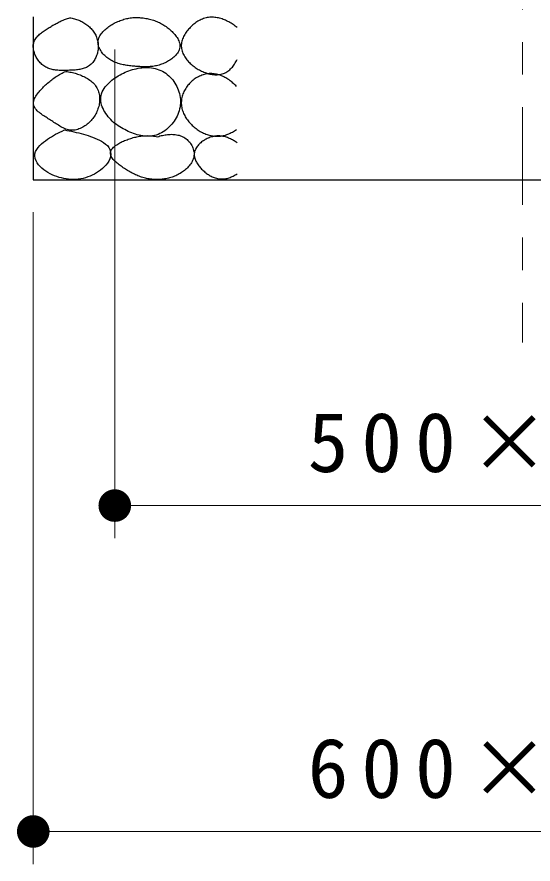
# Model space of a CAD drawing. Units: millimetres on the paper, scale 1:20. Extents: x -365 to 0, y -26 to 257.
# Drawn here: x -299.71 to -283.88, y 43.38 to 69.38 of the extents above; entities that cross this region are included whole.
import ezdxf

# ---------------------------------------------------------------- set-up
doc = ezdxf.new("R2010")
doc.units = ezdxf.units.MM
doc.linetypes.add('USER2', pattern=[6, 3, -1, 1, -1])
doc.layers.add('LY_1', color=7, linetype='Continuous', lineweight=25)
doc.styles.add('ＭＳ ゴシック', font='')
doc.styles.get('ＭＳ ゴシック').set_extended_font_data('MS Gothic')

# ---------------------------------------------------------------- blocks, each defined once
blk = doc.blocks.new('filled_dot')
at = {"color": 0, "linetype": 'Continuous', "lineweight": -2, "const_width": 1.25}
blk.add_lwpolyline([(-0.625, 0, 1), (0.625, 0, 1)], format="xyb", close=True, dxfattribs=at)

msp = doc.modelspace()

# ---------------------------------------------------------------- linework, layer by layer
at = {"layer": 'LY_1', "linetype": 'USER2', "lineweight": 13}
msp.add_line((-284.208, 198.607), (-284.208, 59.382), dxfattribs=at)
at = {"layer": 'LY_1'}
for p, q in [((-299.208, 69.382), (-299.208, 64.382)), ((-299.208, 64.382), (-269.208, 64.382))]:
    msp.add_line(p, q, dxfattribs=at)
at = {"layer": 'LY_1', "lineweight": 13}
for p, q in [((-296.708, 68.382), (-296.708, 53.382)), ((-299.208, 63.382), (-299.208, 43.382)), ((-271.708, 54.382), (-296.708, 54.382)), ((-269.208, 44.382), (-299.208, 44.382))]:
    msp.add_line(p, q, dxfattribs=at)
at = {"layer": 'LY_1'}
for points, knots in [([(-298.086, 69.352), (-298.131, 69.338), (-298.176, 69.324), (-298.221, 69.308), (-298.265, 69.291), (-298.308, 69.273), (-298.351, 69.253), (-298.394, 69.233), (-298.437, 69.212), (-298.479, 69.19), (-298.52, 69.168), (-298.562, 69.145), (-298.603, 69.121), (-298.644, 69.098), (-298.684, 69.073), (-298.725, 69.048), (-298.765, 69.024), (-298.805, 68.999), (-298.844, 68.973), (-298.884, 68.946), (-298.923, 68.919), (-298.96, 68.89), (-298.996, 68.86), (-299.033, 68.83), (-299.065, 68.795), (-299.097, 68.76), (-299.128, 68.723), (-299.151, 68.682), (-299.173, 68.642), (-299.192, 68.596), (-299.201, 68.55), (-299.21, 68.505), (-299.209, 68.456), (-299.205, 68.409), (-299.2, 68.362), (-299.188, 68.315), (-299.174, 68.271), (-299.159, 68.226), (-299.139, 68.182), (-299.117, 68.141), (-299.095, 68.099), (-299.068, 68.059), (-299.039, 68.022), (-299.01, 67.985), (-298.978, 67.95), (-298.943, 67.919), (-298.907, 67.888), (-298.868, 67.859), (-298.827, 67.837), (-298.786, 67.814), (-298.742, 67.796), (-298.697, 67.781), (-298.652, 67.767), (-298.605, 67.758), (-298.558, 67.75), (-298.512, 67.743), (-298.464, 67.74), (-298.417, 67.737), (-298.37, 67.735), (-298.323, 67.735), (-298.275, 67.735), (-298.228, 67.735), (-298.181, 67.736), (-298.133, 67.737), (-298.086, 67.738), (-298.039, 67.739), (-297.992, 67.742), (-297.944, 67.745), (-297.897, 67.748), (-297.85, 67.755), (-297.804, 67.761), (-297.756, 67.768), (-297.711, 67.78), (-297.665, 67.792), (-297.619, 67.807), (-297.577, 67.827), (-297.535, 67.848), (-297.494, 67.873), (-297.458, 67.903), (-297.422, 67.933), (-297.39, 67.97), (-297.362, 68.007), (-297.334, 68.045), (-297.31, 68.087), (-297.291, 68.13), (-297.271, 68.173), (-297.255, 68.218), (-297.243, 68.263), (-297.23, 68.309), (-297.222, 68.356), (-297.218, 68.403), (-297.214, 68.45), (-297.213, 68.498), (-297.218, 68.545), (-297.222, 68.591), (-297.231, 68.639), (-297.244, 68.684), (-297.256, 68.729), (-297.273, 68.774), (-297.294, 68.816), (-297.314, 68.859), (-297.339, 68.9), (-297.366, 68.938), (-297.394, 68.977), (-297.425, 69.013), (-297.458, 69.046), (-297.491, 69.08), (-297.528, 69.11), (-297.566, 69.138), (-297.604, 69.167), (-297.644, 69.192), (-297.685, 69.215), (-297.726, 69.238), (-297.77, 69.258), (-297.813, 69.276), (-297.857, 69.293), (-297.902, 69.309), (-297.947, 69.322), (-297.993, 69.334), (-298.039, 69.343), (-298.086, 69.352)], [0, 0, 0, 0, 1, 1, 1, 2, 2, 2, 3, 3, 3, 4, 4, 4, 5, 5, 5, 6, 6, 6, 7, 7, 7, 8, 8, 8, 9, 9, 9, 10, 10, 10, 11, 11, 11, 12, 12, 12, 13, 13, 13, 14, 14, 14, 15, 15, 15, 16, 16, 16, 17, 17, 17, 18, 18, 18, 19, 19, 19, 20, 20, 20, 21, 21, 21, 22, 22, 22, 23, 23, 23, 24, 24, 24, 25, 25, 25, 26, 26, 26, 27, 27, 27, 28, 28, 28, 29, 29, 29, 30, 30, 30, 31, 31, 31, 32, 32, 32, 33, 33, 33, 34, 34, 34, 35, 35, 35, 36, 36, 36, 37, 37, 37, 38, 38, 38, 39, 39, 39, 40, 40, 40, 40]), ([(-296.115, 69.357), (-296.168, 69.353), (-296.221, 69.348), (-296.273, 69.34), (-296.325, 69.331), (-296.377, 69.319), (-296.428, 69.304), (-296.479, 69.289), (-296.529, 69.27), (-296.578, 69.25), (-296.627, 69.23), (-296.675, 69.207), (-296.722, 69.182), (-296.769, 69.157), (-296.815, 69.13), (-296.859, 69.1), (-296.903, 69.071), (-296.946, 69.04), (-296.986, 69.005), (-297.026, 68.97), (-297.065, 68.934), (-297.099, 68.893), (-297.132, 68.852), (-297.164, 68.807), (-297.185, 68.759), (-297.206, 68.712), (-297.221, 68.657), (-297.223, 68.606), (-297.224, 68.554), (-297.211, 68.5), (-297.194, 68.45), (-297.177, 68.401), (-297.148, 68.354), (-297.119, 68.31), (-297.089, 68.267), (-297.053, 68.226), (-297.016, 68.189), (-296.978, 68.152), (-296.936, 68.118), (-296.893, 68.088), (-296.849, 68.058), (-296.803, 68.032), (-296.755, 68.009), (-296.707, 67.986), (-296.657, 67.967), (-296.607, 67.951), (-296.556, 67.935), (-296.504, 67.922), (-296.453, 67.911), (-296.401, 67.899), (-296.348, 67.891), (-296.296, 67.884), (-296.243, 67.876), (-296.19, 67.871), (-296.137, 67.866), (-296.084, 67.861), (-296.031, 67.857), (-295.979, 67.854), (-295.926, 67.851), (-295.872, 67.847), (-295.819, 67.846), (-295.766, 67.846), (-295.713, 67.845), (-295.66, 67.849), (-295.607, 67.852), (-295.554, 67.857), (-295.502, 67.866), (-295.45, 67.874), (-295.398, 67.886), (-295.347, 67.901), (-295.296, 67.916), (-295.246, 67.935), (-295.197, 67.956), (-295.149, 67.978), (-295.101, 68.002), (-295.056, 68.029), (-295.011, 68.057), (-294.966, 68.086), (-294.925, 68.12), (-294.885, 68.154), (-294.844, 68.19), (-294.812, 68.231), (-294.779, 68.273), (-294.747, 68.319), (-294.73, 68.367), (-294.714, 68.416), (-294.706, 68.473), (-294.711, 68.524), (-294.716, 68.575), (-294.738, 68.627), (-294.76, 68.675), (-294.783, 68.722), (-294.814, 68.766), (-294.846, 68.808), (-294.878, 68.85), (-294.915, 68.89), (-294.953, 68.927), (-294.99, 68.964), (-295.03, 68.999), (-295.072, 69.032), (-295.114, 69.065), (-295.157, 69.096), (-295.202, 69.124), (-295.247, 69.152), (-295.294, 69.178), (-295.341, 69.201), (-295.389, 69.224), (-295.438, 69.244), (-295.488, 69.262), (-295.538, 69.28), (-295.589, 69.295), (-295.641, 69.308), (-295.692, 69.321), (-295.745, 69.331), (-295.797, 69.339), (-295.85, 69.347), (-295.903, 69.352), (-295.955, 69.355), (-296.008, 69.358), (-296.062, 69.357), (-296.115, 69.357)], [0, 0, 0, 0, 1, 1, 1, 2, 2, 2, 3, 3, 3, 4, 4, 4, 5, 5, 5, 6, 6, 6, 7, 7, 7, 8, 8, 8, 9, 9, 9, 10, 10, 10, 11, 11, 11, 12, 12, 12, 13, 13, 13, 14, 14, 14, 15, 15, 15, 16, 16, 16, 17, 17, 17, 18, 18, 18, 19, 19, 19, 20, 20, 20, 21, 21, 21, 22, 22, 22, 23, 23, 23, 24, 24, 24, 25, 25, 25, 26, 26, 26, 27, 27, 27, 28, 28, 28, 29, 29, 29, 30, 30, 30, 31, 31, 31, 32, 32, 32, 33, 33, 33, 34, 34, 34, 35, 35, 35, 36, 36, 36, 37, 37, 37, 38, 38, 38, 39, 39, 39, 40, 40, 40, 40]), ([(-292.958, 69.047), (-292.998, 69.08), (-293.038, 69.112), (-293.08, 69.141), (-293.122, 69.17), (-293.165, 69.197), (-293.21, 69.221), (-293.255, 69.246), (-293.301, 69.268), (-293.348, 69.287), (-293.396, 69.306), (-293.444, 69.323), (-293.494, 69.336), (-293.543, 69.349), (-293.594, 69.359), (-293.644, 69.364), (-293.695, 69.369), (-293.747, 69.37), (-293.797, 69.366), (-293.848, 69.361), (-293.899, 69.351), (-293.948, 69.337), (-293.996, 69.323), (-294.044, 69.303), (-294.09, 69.281), (-294.136, 69.258), (-294.18, 69.231), (-294.221, 69.202), (-294.263, 69.173), (-294.303, 69.14), (-294.341, 69.106), (-294.378, 69.071), (-294.414, 69.035), (-294.447, 68.996), (-294.481, 68.957), (-294.512, 68.916), (-294.54, 68.874), (-294.567, 68.831), (-294.593, 68.786), (-294.613, 68.739), (-294.633, 68.692), (-294.65, 68.643), (-294.659, 68.593), (-294.668, 68.543), (-294.672, 68.491), (-294.667, 68.441), (-294.663, 68.39), (-294.65, 68.339), (-294.633, 68.292), (-294.616, 68.244), (-294.592, 68.198), (-294.565, 68.155), (-294.538, 68.111), (-294.507, 68.07), (-294.473, 68.032), (-294.44, 67.993), (-294.403, 67.957), (-294.365, 67.923), (-294.327, 67.89), (-294.286, 67.858), (-294.244, 67.829), (-294.202, 67.8), (-294.159, 67.773), (-294.114, 67.749), (-294.069, 67.724), (-294.023, 67.702), (-293.976, 67.683), (-293.928, 67.664), (-293.88, 67.647), (-293.83, 67.634), (-293.781, 67.621), (-293.73, 67.611), (-293.68, 67.606), (-293.629, 67.601), (-293.577, 67.6), (-293.527, 67.605), (-293.476, 67.61), (-293.425, 67.621), (-293.377, 67.638), (-293.33, 67.655), (-293.284, 67.68), (-293.242, 67.709), (-293.201, 67.738), (-293.163, 67.774), (-293.128, 67.811), (-293.093, 67.848), (-293.062, 67.89), (-293.034, 67.932), (-293.006, 67.974), (-292.982, 68.02), (-292.958, 68.065)], [0, 0, 0, 0, 1, 1, 1, 2, 2, 2, 3, 3, 3, 4, 4, 4, 5, 5, 5, 6, 6, 6, 7, 7, 7, 8, 8, 8, 9, 9, 9, 10, 10, 10, 11, 11, 11, 12, 12, 12, 13, 13, 13, 14, 14, 14, 15, 15, 15, 16, 16, 16, 17, 17, 17, 18, 18, 18, 19, 19, 19, 20, 20, 20, 21, 21, 21, 22, 22, 22, 23, 23, 23, 24, 24, 24, 25, 25, 25, 26, 26, 26, 27, 27, 27, 28, 28, 28, 29, 29, 29, 30, 30, 30, 30]), ([(-298.213, 67.705), (-298.263, 67.682), (-298.314, 67.659), (-298.362, 67.633), (-298.411, 67.606), (-298.458, 67.577), (-298.504, 67.547), (-298.55, 67.516), (-298.595, 67.483), (-298.639, 67.449), (-298.682, 67.415), (-298.725, 67.38), (-298.767, 67.343), (-298.808, 67.307), (-298.849, 67.27), (-298.889, 67.231), (-298.928, 67.192), (-298.967, 67.152), (-299.003, 67.11), (-299.039, 67.069), (-299.075, 67.026), (-299.105, 66.979), (-299.134, 66.933), (-299.165, 66.883), (-299.18, 66.832), (-299.195, 66.78), (-299.205, 66.719), (-299.193, 66.668), (-299.182, 66.617), (-299.146, 66.568), (-299.112, 66.525), (-299.078, 66.483), (-299.032, 66.449), (-298.989, 66.415), (-298.945, 66.381), (-298.898, 66.351), (-298.852, 66.32), (-298.806, 66.29), (-298.758, 66.261), (-298.712, 66.231), (-298.665, 66.201), (-298.619, 66.17), (-298.573, 66.14), (-298.527, 66.11), (-298.481, 66.078), (-298.434, 66.05), (-298.386, 66.021), (-298.339, 65.992), (-298.288, 65.969), (-298.238, 65.946), (-298.186, 65.924), (-298.132, 65.913), (-298.079, 65.901), (-298.022, 65.897), (-297.967, 65.901), (-297.913, 65.905), (-297.858, 65.92), (-297.806, 65.938), (-297.754, 65.956), (-297.704, 65.982), (-297.657, 66.011), (-297.61, 66.04), (-297.565, 66.074), (-297.524, 66.11), (-297.482, 66.146), (-297.443, 66.186), (-297.408, 66.229), (-297.373, 66.271), (-297.34, 66.317), (-297.312, 66.364), (-297.284, 66.412), (-297.26, 66.462), (-297.24, 66.513), (-297.22, 66.565), (-297.203, 66.618), (-297.192, 66.672), (-297.181, 66.726), (-297.174, 66.782), (-297.173, 66.837), (-297.172, 66.892), (-297.175, 66.949), (-297.186, 67.002), (-297.196, 67.056), (-297.212, 67.111), (-297.236, 67.16), (-297.259, 67.21), (-297.29, 67.257), (-297.325, 67.3), (-297.36, 67.342), (-297.401, 67.38), (-297.444, 67.415), (-297.487, 67.45), (-297.535, 67.48), (-297.582, 67.507), (-297.63, 67.534), (-297.681, 67.558), (-297.732, 67.58), (-297.783, 67.601), (-297.835, 67.619), (-297.888, 67.636), (-297.941, 67.652), (-297.995, 67.665), (-298.049, 67.677), (-298.103, 67.689), (-298.158, 67.697), (-298.213, 67.705)], [0, 0, 0, 0, 1, 1, 1, 2, 2, 2, 3, 3, 3, 4, 4, 4, 5, 5, 5, 6, 6, 6, 7, 7, 7, 8, 8, 8, 9, 9, 9, 10, 10, 10, 11, 11, 11, 12, 12, 12, 13, 13, 13, 14, 14, 14, 15, 15, 15, 16, 16, 16, 17, 17, 17, 18, 18, 18, 19, 19, 19, 20, 20, 20, 21, 21, 21, 22, 22, 22, 23, 23, 23, 24, 24, 24, 25, 25, 25, 26, 26, 26, 27, 27, 27, 28, 28, 28, 29, 29, 29, 30, 30, 30, 31, 31, 31, 32, 32, 32, 33, 33, 33, 34, 34, 34, 35, 35, 35, 35]), ([(-296.75, 66.14), (-296.686, 66.094), (-296.622, 66.048), (-296.555, 66.006), (-296.489, 65.965), (-296.42, 65.925), (-296.35, 65.89), (-296.279, 65.855), (-296.207, 65.823), (-296.133, 65.797), (-296.059, 65.771), (-295.982, 65.748), (-295.905, 65.734), (-295.828, 65.721), (-295.748, 65.712), (-295.67, 65.715), (-295.592, 65.718), (-295.512, 65.73), (-295.437, 65.753), (-295.363, 65.776), (-295.29, 65.812), (-295.224, 65.853), (-295.157, 65.894), (-295.095, 65.945), (-295.039, 65.999), (-294.983, 66.054), (-294.932, 66.115), (-294.888, 66.18), (-294.843, 66.245), (-294.805, 66.315), (-294.774, 66.387), (-294.744, 66.459), (-294.72, 66.536), (-294.707, 66.613), (-294.694, 66.69), (-294.69, 66.771), (-294.696, 66.849), (-294.702, 66.927), (-294.718, 67.006), (-294.741, 67.08), (-294.764, 67.155), (-294.796, 67.229), (-294.835, 67.297), (-294.873, 67.365), (-294.919, 67.431), (-294.971, 67.489), (-295.023, 67.548), (-295.082, 67.603), (-295.146, 67.648), (-295.21, 67.692), (-295.281, 67.73), (-295.354, 67.758), (-295.427, 67.786), (-295.506, 67.804), (-295.583, 67.814), (-295.66, 67.825), (-295.741, 67.826), (-295.819, 67.822), (-295.897, 67.818), (-295.976, 67.805), (-296.053, 67.788), (-296.129, 67.772), (-296.205, 67.749), (-296.279, 67.722), (-296.353, 67.695), (-296.426, 67.663), (-296.496, 67.628), (-296.566, 67.592), (-296.634, 67.552), (-296.699, 67.507), (-296.763, 67.462), (-296.827, 67.414), (-296.883, 67.359), (-296.939, 67.304), (-296.994, 67.244), (-297.035, 67.178), (-297.076, 67.113), (-297.114, 67.038), (-297.129, 66.963), (-297.145, 66.888), (-297.144, 66.805), (-297.129, 66.729), (-297.115, 66.654), (-297.079, 66.579), (-297.042, 66.51), (-297.005, 66.441), (-296.958, 66.377), (-296.909, 66.315), (-296.86, 66.254), (-296.805, 66.197), (-296.75, 66.14)], [0, 0, 0, 0, 1, 1, 1, 2, 2, 2, 3, 3, 3, 4, 4, 4, 5, 5, 5, 6, 6, 6, 7, 7, 7, 8, 8, 8, 9, 9, 9, 10, 10, 10, 11, 11, 11, 12, 12, 12, 13, 13, 13, 14, 14, 14, 15, 15, 15, 16, 16, 16, 17, 17, 17, 18, 18, 18, 19, 19, 19, 20, 20, 20, 21, 21, 21, 22, 22, 22, 23, 23, 23, 24, 24, 24, 25, 25, 25, 26, 26, 26, 27, 27, 27, 28, 28, 28, 29, 29, 29, 30, 30, 30, 30]), ([(-292.974, 67.241), (-293.01, 67.278), (-293.046, 67.314), (-293.084, 67.348), (-293.123, 67.381), (-293.163, 67.413), (-293.205, 67.442), (-293.247, 67.471), (-293.29, 67.498), (-293.335, 67.522), (-293.38, 67.546), (-293.427, 67.568), (-293.475, 67.585), (-293.523, 67.602), (-293.572, 67.616), (-293.622, 67.625), (-293.672, 67.634), (-293.724, 67.639), (-293.775, 67.638), (-293.825, 67.637), (-293.877, 67.63), (-293.927, 67.62), (-293.976, 67.609), (-294.025, 67.593), (-294.073, 67.574), (-294.12, 67.555), (-294.166, 67.532), (-294.209, 67.505), (-294.252, 67.479), (-294.294, 67.448), (-294.333, 67.415), (-294.372, 67.382), (-294.408, 67.346), (-294.442, 67.308), (-294.475, 67.269), (-294.506, 67.228), (-294.533, 67.185), (-294.56, 67.142), (-294.584, 67.096), (-294.603, 67.049), (-294.623, 67.002), (-294.639, 66.953), (-294.65, 66.904), (-294.661, 66.854), (-294.668, 66.803), (-294.669, 66.752), (-294.67, 66.701), (-294.665, 66.649), (-294.656, 66.6), (-294.646, 66.55), (-294.631, 66.5), (-294.613, 66.453), (-294.594, 66.405), (-294.571, 66.359), (-294.546, 66.315), (-294.52, 66.271), (-294.491, 66.229), (-294.46, 66.189), (-294.428, 66.149), (-294.394, 66.11), (-294.358, 66.074), (-294.322, 66.038), (-294.284, 66.004), (-294.244, 65.972), (-294.204, 65.941), (-294.162, 65.911), (-294.119, 65.884), (-294.076, 65.857), (-294.031, 65.832), (-293.984, 65.811), (-293.938, 65.79), (-293.89, 65.771), (-293.841, 65.757), (-293.793, 65.742), (-293.742, 65.73), (-293.692, 65.723), (-293.642, 65.716), (-293.59, 65.713), (-293.539, 65.715), (-293.489, 65.716), (-293.437, 65.723), (-293.388, 65.734), (-293.338, 65.744), (-293.289, 65.76), (-293.241, 65.778), (-293.194, 65.797), (-293.148, 65.819), (-293.103, 65.844), (-293.059, 65.869), (-293.016, 65.897), (-292.974, 65.926)], [0, 0, 0, 0, 1, 1, 1, 2, 2, 2, 3, 3, 3, 4, 4, 4, 5, 5, 5, 6, 6, 6, 7, 7, 7, 8, 8, 8, 9, 9, 9, 10, 10, 10, 11, 11, 11, 12, 12, 12, 13, 13, 13, 14, 14, 14, 15, 15, 15, 16, 16, 16, 17, 17, 17, 18, 18, 18, 19, 19, 19, 20, 20, 20, 21, 21, 21, 22, 22, 22, 23, 23, 23, 24, 24, 24, 25, 25, 25, 26, 26, 26, 27, 27, 27, 28, 28, 28, 29, 29, 29, 30, 30, 30, 30]), ([(-298.254, 65.908), (-298.344, 65.865), (-298.433, 65.823), (-298.521, 65.775), (-298.608, 65.727), (-298.695, 65.678), (-298.776, 65.621), (-298.857, 65.564), (-298.944, 65.506), (-299.007, 65.433), (-299.071, 65.359), (-299.144, 65.269), (-299.158, 65.18), (-299.172, 65.09), (-299.135, 64.979), (-299.09, 64.897), (-299.044, 64.814), (-298.96, 64.744), (-298.883, 64.684), (-298.805, 64.623), (-298.716, 64.574), (-298.626, 64.533), (-298.536, 64.491), (-298.44, 64.458), (-298.344, 64.434), (-298.248, 64.41), (-298.148, 64.394), (-298.05, 64.389), (-297.951, 64.385), (-297.85, 64.39), (-297.752, 64.407), (-297.655, 64.424), (-297.558, 64.454), (-297.467, 64.491), (-297.376, 64.529), (-297.286, 64.578), (-297.205, 64.634), (-297.124, 64.691), (-297.044, 64.756), (-296.982, 64.831), (-296.92, 64.907), (-296.851, 64.998), (-296.835, 65.088), (-296.82, 65.178), (-296.842, 65.292), (-296.889, 65.371), (-296.936, 65.45), (-297.034, 65.508), (-297.117, 65.56), (-297.2, 65.613), (-297.295, 65.649), (-297.387, 65.686), (-297.48, 65.722), (-297.576, 65.751), (-297.671, 65.778), (-297.767, 65.806), (-297.864, 65.829), (-297.961, 65.851), (-298.058, 65.872), (-298.156, 65.89), (-298.254, 65.908)], [0, 0, 0, 0, 1, 1, 1, 2, 2, 2, 3, 3, 3, 4, 4, 4, 5, 5, 5, 6, 6, 6, 7, 7, 7, 8, 8, 8, 9, 9, 9, 10, 10, 10, 11, 11, 11, 12, 12, 12, 13, 13, 13, 14, 14, 14, 15, 15, 15, 16, 16, 16, 17, 17, 17, 18, 18, 18, 19, 19, 19, 20, 20, 20, 20]), ([(-295.398, 65.701), (-295.451, 65.71), (-295.503, 65.719), (-295.555, 65.724), (-295.608, 65.73), (-295.661, 65.733), (-295.713, 65.733), (-295.766, 65.733), (-295.819, 65.73), (-295.871, 65.725), (-295.924, 65.719), (-295.976, 65.71), (-296.028, 65.7), (-296.079, 65.689), (-296.131, 65.676), (-296.181, 65.661), (-296.232, 65.646), (-296.282, 65.629), (-296.331, 65.61), (-296.381, 65.592), (-296.43, 65.571), (-296.477, 65.549), (-296.525, 65.526), (-296.573, 65.502), (-296.617, 65.474), (-296.661, 65.445), (-296.707, 65.416), (-296.744, 65.379), (-296.78, 65.342), (-296.822, 65.298), (-296.834, 65.251), (-296.847, 65.204), (-296.838, 65.144), (-296.82, 65.097), (-296.802, 65.051), (-296.761, 65.01), (-296.726, 64.971), (-296.69, 64.933), (-296.648, 64.899), (-296.607, 64.866), (-296.566, 64.833), (-296.523, 64.803), (-296.479, 64.773), (-296.436, 64.743), (-296.391, 64.714), (-296.347, 64.686), (-296.302, 64.658), (-296.257, 64.631), (-296.21, 64.605), (-296.164, 64.58), (-296.117, 64.555), (-296.069, 64.533), (-296.021, 64.511), (-295.973, 64.49), (-295.923, 64.473), (-295.873, 64.455), (-295.822, 64.44), (-295.771, 64.428), (-295.72, 64.415), (-295.667, 64.406), (-295.615, 64.399), (-295.563, 64.393), (-295.51, 64.388), (-295.457, 64.387), (-295.405, 64.386), (-295.351, 64.387), (-295.299, 64.391), (-295.246, 64.395), (-295.194, 64.402), (-295.142, 64.412), (-295.09, 64.421), (-295.038, 64.434), (-294.988, 64.449), (-294.938, 64.465), (-294.888, 64.483), (-294.84, 64.504), (-294.791, 64.526), (-294.744, 64.55), (-294.699, 64.577), (-294.654, 64.605), (-294.61, 64.635), (-294.569, 64.668), (-294.528, 64.701), (-294.489, 64.737), (-294.454, 64.776), (-294.418, 64.815), (-294.385, 64.857), (-294.358, 64.902), (-294.332, 64.947), (-294.308, 64.997), (-294.294, 65.047), (-294.281, 65.097), (-294.275, 65.152), (-294.278, 65.203), (-294.281, 65.255), (-294.295, 65.309), (-294.313, 65.357), (-294.331, 65.406), (-294.357, 65.454), (-294.387, 65.497), (-294.417, 65.54), (-294.453, 65.58), (-294.493, 65.615), (-294.532, 65.649), (-294.578, 65.678), (-294.625, 65.702), (-294.672, 65.725), (-294.723, 65.741), (-294.774, 65.753), (-294.825, 65.765), (-294.879, 65.771), (-294.931, 65.773), (-294.984, 65.776), (-295.037, 65.773), (-295.089, 65.768), (-295.142, 65.763), (-295.194, 65.754), (-295.246, 65.743), (-295.297, 65.732), (-295.348, 65.716), (-295.398, 65.701)], [0, 0, 0, 0, 1, 1, 1, 2, 2, 2, 3, 3, 3, 4, 4, 4, 5, 5, 5, 6, 6, 6, 7, 7, 7, 8, 8, 8, 9, 9, 9, 10, 10, 10, 11, 11, 11, 12, 12, 12, 13, 13, 13, 14, 14, 14, 15, 15, 15, 16, 16, 16, 17, 17, 17, 18, 18, 18, 19, 19, 19, 20, 20, 20, 21, 21, 21, 22, 22, 22, 23, 23, 23, 24, 24, 24, 25, 25, 25, 26, 26, 26, 27, 27, 27, 28, 28, 28, 29, 29, 29, 30, 30, 30, 31, 31, 31, 32, 32, 32, 33, 33, 33, 34, 34, 34, 35, 35, 35, 36, 36, 36, 37, 37, 37, 38, 38, 38, 39, 39, 39, 40, 40, 40, 40]), ([(-292.958, 65.514), (-292.996, 65.539), (-293.033, 65.564), (-293.072, 65.587), (-293.111, 65.609), (-293.15, 65.63), (-293.191, 65.648), (-293.232, 65.666), (-293.275, 65.682), (-293.318, 65.694), (-293.36, 65.707), (-293.405, 65.716), (-293.449, 65.721), (-293.493, 65.726), (-293.539, 65.728), (-293.583, 65.724), (-293.628, 65.721), (-293.673, 65.713), (-293.716, 65.702), (-293.759, 65.691), (-293.802, 65.676), (-293.843, 65.659), (-293.884, 65.641), (-293.924, 65.62), (-293.962, 65.597), (-294, 65.573), (-294.037, 65.547), (-294.071, 65.518), (-294.105, 65.489), (-294.138, 65.457), (-294.165, 65.423), (-294.193, 65.388), (-294.219, 65.35), (-294.237, 65.309), (-294.255, 65.269), (-294.269, 65.224), (-294.272, 65.18), (-294.276, 65.137), (-294.269, 65.09), (-294.258, 65.047), (-294.247, 65.004), (-294.227, 64.963), (-294.206, 64.924), (-294.185, 64.884), (-294.159, 64.847), (-294.132, 64.811), (-294.105, 64.776), (-294.076, 64.742), (-294.045, 64.709), (-294.014, 64.677), (-293.981, 64.646), (-293.947, 64.617), (-293.912, 64.589), (-293.876, 64.562), (-293.838, 64.538), (-293.801, 64.514), (-293.761, 64.492), (-293.721, 64.473), (-293.68, 64.455), (-293.637, 64.439), (-293.594, 64.427), (-293.551, 64.416), (-293.506, 64.408), (-293.462, 64.405), (-293.418, 64.402), (-293.372, 64.404), (-293.328, 64.41), (-293.284, 64.417), (-293.24, 64.428), (-293.197, 64.442), (-293.155, 64.457), (-293.114, 64.475), (-293.074, 64.495), (-293.034, 64.515), (-292.996, 64.54), (-292.958, 64.564)], [0, 0, 0, 0, 1, 1, 1, 2, 2, 2, 3, 3, 3, 4, 4, 4, 5, 5, 5, 6, 6, 6, 7, 7, 7, 8, 8, 8, 9, 9, 9, 10, 10, 10, 11, 11, 11, 12, 12, 12, 13, 13, 13, 14, 14, 14, 15, 15, 15, 16, 16, 16, 17, 17, 17, 18, 18, 18, 19, 19, 19, 20, 20, 20, 21, 21, 21, 22, 22, 22, 23, 23, 23, 24, 24, 24, 25, 25, 25, 25])]:
    msp.add_open_spline(points, degree=3, knots=knots, dxfattribs=at)

# ---------------------------------------------------------------- block references
at = {"layer": 'LY_1', "lineweight": 13, "xscale": 0.4, "yscale": 0.4}
for p in [(-296.708, 54.382), (-299.208, 44.382)]:
    msp.add_blockref('filled_dot', p, dxfattribs=at)

# ---------------------------------------------------------------- texts
at = {"layer": 'LY_1', "char_height": 1.833, "attachment_point": 8, "style": 'ＭＳ ゴシック'}
for s, insert in [('\\T1.32;500×500', (-284.208, 55.382)), ('\\T1.32;600×600', (-284.208, 45.382))]:
    msp.add_mtext(s, dxfattribs=dict(at, insert=insert))

doc.saveas('drawing.dxf')
